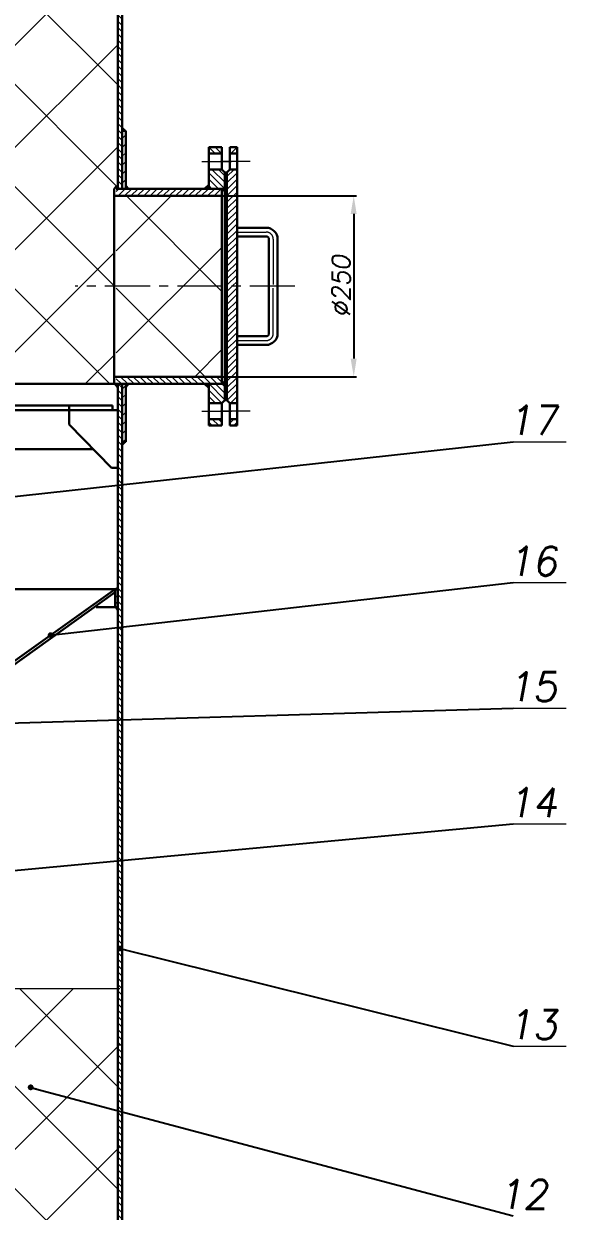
# Model space of a CAD drawing. Header units: inches. Extents: x -9 to 5931, y 0 to 8400.
# Drawn here: x 2019 to 2769, y 3223 to 4865 of the extents above; entities that cross this region are included whole.
import ezdxf

# ---------------------------------------------------------------- set-up
doc = ezdxf.new("R2010")
doc.units = ezdxf.units.IN
doc.header["$LTSCALE"] = 50
doc.header["$MEASUREMENT"] = 0
doc.linetypes.add('CENTER', pattern=[2, 1.25, -0.25, 0.25, -0.25])
for name, color, linetype, lineweight in [('Dam', 2, 'Continuous', 30), ('kthuoc', 3, 'Continuous', 13), ('manh', 4, 'Continuous', 13), ('Tam', 1, 'CENTER', 13)]:
    doc.layers.add(name, color=color, linetype=linetype, lineweight=lineweight)
doc.styles.add('chu2.5', font='txt.shx', dxfattribs={"oblique": 10, "height": 25})
doc.dimstyles.new('kichthuoc2.5', dxfattribs={"dimtxt": 25, "dimasz": 25, "dimexe": 4, "dimexo": 0, "dimgap": 5, "dimtad": 1, "dimtoh": 1, "dimdec": 0, "dimzin": 0, "dimdsep": 46, "dimtxsty": 'chu2.5', "dimcen": 5, "dimclrd": 256, "dimclre": 256, "dimclrt": 256, "dimadec": 0, "dimazin": 0, "dimtfac": 1, "dimtdec": 0, "dimtmove": 0, "dimatfit": 0, "dimfxl": 0, "dimtolj": 1, "dimtzin": 0, "dimarcsym": 0})
pattern_1 = [(45, (22698.5065, 909.528), (-6.1871843, 6.1871843), [])]
pattern_2 = [(135, (18460.944, 909.528), (-4.4194174, -4.4194174), [])]
pattern_3 = [(45, (18460.944, 909.528), (-4.4194174, 4.4194174), [])]
pattern_4 = [(135, (0, 594.694), (-4.419417, -4.419417), [])]

# ---------------------------------------------------------------- blocks, each defined once
blk = doc.blocks.new('*D20')
at = {"layer": 'DEFPOINTS', "color": 0}
for p in [(2168.6, 4627.1), (2155.1, 4377.1), (2475.3, 4377.1)]:
    blk.add_point(p, dxfattribs=at)
at = {"layer": 'manh', "lineweight": -2}
for p, q in [((2168.6, 4627.1), (2479.3, 4627.1)), ((2475.3, 4602.1), (2475.3, 4402.1)), ((2155.1, 4377.1), (2479.3, 4377.1))]:
    blk.add_line(p, q, dxfattribs=at)
at = {"layer": 'manh'}
for points in [[(2471.1, 4602.1), (2479.4, 4602.1), (2475.3, 4627.1)], [(2471.1, 4402.1), (2479.4, 4402.1), (2475.3, 4377.1)]]:
    blk.add_solid(points, dxfattribs=at)
at = {"layer": 'manh', "insert": (2457.8, 4502.1), "char_height": 25, "attachment_point": 5, "rotation": 90, "style": 'chu2.5'}
blk.add_mtext('\\A1;%%c250', dxfattribs=at)

msp = doc.modelspace()

# ---------------------------------------------------------------- hatches: boundary and pattern name
at = {"layer": 'kthuoc'}
h = msp.add_hatch(dxfattribs=at)
h.set_pattern_fill('ANSI31', color=256, scale=50, angle=90, style=0)
h.paths.add_polyline_path([(2155.2, 5671.4), (2149.2, 5671.4), (2149.2, 4845.6), (2155.2, 4845.6), (2155.2, 4864.7)])
h = msp.add_hatch(dxfattribs=at)
h.set_pattern_fill('ANSI31', color=256, scale=50, angle=90, style=0)
edge = h.paths.add_edge_path()
edge.add_spline(control_points=[(2155.2, 4843.8), (2153.2, 4843.1), (2151.2, 4842.4), (2149.2, 4841.7)], knot_values=[1931.996866, 1931.996866, 1931.996866, 1931.996866, 1936.571638, 1936.571638, 1936.571638, 1936.571638], degree=3, periodic=0)
edge.add_line((2149.2, 4841.7), (2149.2, 4762.4))
edge.add_line((2149.2, 4762.4), (2155.2, 4762.4))
edge.add_line((2155.2, 4762.4), (2155.2, 4843.8))
h = msp.add_hatch(dxfattribs=at)
h.set_pattern_fill('ANSI31', color=256, scale=50, angle=90, style=0)
h.paths.add_polyline_path([(2149.2, 4637.1), (2155.2, 4637.1), (2155.2, 4767.7), (2149.2, 4767.7)])
for points in [[(2155.2, 4722.3), (2160.2, 4717.1), (2155.2, 4717.1)], [(2148.2, 4641.2), (2148.2, 4637.1), (2144.2, 4637.1)], [(2160.2, 4641.2), (2164.2, 4637.1), (2160.2, 4637.1)], [(2275.2, 4643.1), (2269.2, 4637.1), (2275.2, 4637.1)], [(2297.2, 4637.1), (2293.2, 4637.1), (2293.2, 4633.1)], [(2297.2, 4367.1), (2293.2, 4367.1), (2293.2, 4371.1)], [(2149.1, 4362.9), (2149.1, 4367.1), (2145.1, 4367.1)], [(2160.2, 4362.9), (2164.2, 4367.1), (2160.2, 4367.1)], [(2160.2, 4362.9), (2164.2, 4367.1), (2160.2, 4367.1)], [(2275.2, 4361.1), (2269.2, 4367.1), (2275.2, 4367.1)], [(2155.2, 4281.8), (2160.2, 4287.1), (2155.2, 4287.1)], [(2149.2, 4086.7), (2149.2, 4083.3), (2145.7, 4083.3)], [(2149.2, 4058.6), (2149.2, 4053.1), (2145.7, 4058.6)]]:
    msp.add_hatch(color=256, dxfattribs=at).paths.add_polyline_path(points)
h = msp.add_hatch(dxfattribs=at)
h.set_pattern_fill('ANSI31', color=256, scale=50, angle=90, style=0)
h.set_pattern_definition(pattern_2)
h.paths.add_polyline_path([(2293.2, 4694.6), (2275.2, 4694.6), (2275.2, 4685.6), (2293.2, 4685.6)])
h.paths.add_polyline_path([(2297.2, 4659.6), (2293.2, 4663.6), (2275.2, 4663.6), (2275.2, 4637.1), (2297.2, 4637.1)])
h = msp.add_hatch(dxfattribs=at)
h.set_pattern_fill('ANSI31', color=256, scale=50, style=0)
h.set_pattern_definition(pattern_3)
h.paths.add_polyline_path([(2304.2, 4694.6), (2304.2, 4685.6), (2314.2, 4685.6), (2314.2, 4694.6)])
h = msp.add_hatch(dxfattribs=at)
h.set_pattern_fill('ANSI31', color=256, scale=50, style=0)
h.set_pattern_definition(pattern_3)
h.paths.add_polyline_path([(2300.2, 4502.1), (2314.2, 4502.1), (2314.2, 4663.6), (2304.2, 4663.6), (2300.2, 4659.6)])
h = msp.add_hatch(dxfattribs=at)
h.set_pattern_fill('ANSI37', color=256, scale=15, style=0)
h.set_pattern_definition([(45, (0, 594.6938), (-1.3258252, 1.3258252), []), (135, (0, 594.6938), (-1.3258252, -1.3258252), [])])
h.paths.add_polyline_path([(2300.2, 4659.6), (2297.2, 4659.6), (2297.2, 4637.1), (2300.2, 4637.1)])
h = msp.add_hatch(dxfattribs=at)
h.set_pattern_fill('ANSI31', color=256, scale=50, style=0)
h.set_pattern_definition(pattern_3)
h.paths.add_polyline_path([(2147.2, 4637.1), (2147.2, 4627.1), (2293.2, 4627.1), (2293.2, 4637.1)])
h = msp.add_hatch(dxfattribs=at)
h.set_pattern_fill('ANSI31', color=256, scale=50, style=0)
h.set_pattern_definition(pattern_3)
h.paths.add_polyline_path([(2300.2, 4344.6), (2304.2, 4340.6), (2314.2, 4340.6), (2314.2, 4502.1), (2300.2, 4502.1)])
h = msp.add_hatch(dxfattribs=at)
h.set_pattern_fill('ANSI31', color=256, scale=50, style=0)
h.set_pattern_definition([(135, (2826.6445, -1873.7904), (4.4194174, 4.4194174), [])])
h.paths.add_polyline_path([(2147.2, 4377.1), (2147.2, 4367.1), (2293.2, 4367.1), (2293.2, 4377.1)])
h = msp.add_hatch(dxfattribs=at)
h.set_pattern_fill('ANSI31', color=256, scale=50, angle=90, style=0)
h.set_pattern_definition(pattern_4)
h.paths.add_polyline_path([(2155.2, 4367.1), (2149.2, 4367.1), (2149.2, 4159), (2155.2, 4159), (2155.2, 4179.6)])
h = msp.add_hatch(dxfattribs=at)
h.set_pattern_fill('ANSI31', color=256, scale=50, angle=90, style=0)
h.set_pattern_definition(pattern_2)
h.paths.add_polyline_path([(2293.2, 4318.6), (2275.2, 4318.6), (2275.2, 4309.6), (2293.2, 4309.6)])
h.paths.add_polyline_path([(2275.2, 4340.6), (2293.2, 4340.6), (2297.2, 4344.6), (2297.2, 4367.1), (2275.2, 4367.1)])
h = msp.add_hatch(dxfattribs=at)
h.set_pattern_fill('ANSI37', color=256, scale=15, style=0)
h.set_pattern_definition([(315, (8e-11, 8409.428), (-1.3258252, -1.3258252), []), (225, (8e-11, 8409.428), (-1.3258252, 1.3258252), [])])
h.paths.add_polyline_path([(2300.2, 4344.6), (2297.2, 4344.6), (2297.2, 4367.1), (2300.2, 4367.1)])
h = msp.add_hatch(dxfattribs=at)
h.set_pattern_fill('ANSI31', color=256, scale=50, style=0)
h.set_pattern_definition(pattern_3)
h.paths.add_polyline_path([(2314.2, 4309.6), (2314.2, 4318.6), (2304.2, 4318.6), (2304.2, 4309.6)])
h = msp.add_hatch(dxfattribs=at)
h.set_pattern_fill('ANSI31', color=256, scale=50, angle=90, style=0)
h.set_pattern_definition(pattern_4)
h.paths.add_polyline_path([(2155.2, 4159), (2149.2, 4159), (2149.2, 3919.3), (2155.2, 3919.3)])
h = msp.add_hatch(dxfattribs=at)
h.set_pattern_fill('ANSI31', color=256, scale=50, style=0)
h.set_pattern_definition([(135, (-15159.453, 909.528), (4.4194174, 4.4194174), [])])
h.paths.add_polyline_path([(2145.7, 4083.3), (2149.2, 4083.3), (2149.2, 4058.6), (2145.7, 4058.6)])
h = msp.add_hatch(dxfattribs=at)
h.set_pattern_fill('ANSI31', color=256, scale=50, angle=90, style=0)
h.set_pattern_definition(pattern_4)
h.paths.add_polyline_path([(2155.2, 3919.3), (2149.2, 3919.3), (2149.2, 3679.7), (2155.2, 3679.7)])
h = msp.add_hatch(dxfattribs=at)
h.set_pattern_fill('ANSI31', color=256, scale=50, angle=90, style=0)
h.set_pattern_definition(pattern_4)
h.paths.add_polyline_path([(2155.2, 3679.7), (2149.2, 3679.7), (2149.2, 3440.1), (2155.2, 3440.1)])
h = msp.add_hatch(dxfattribs=at)
h.set_pattern_fill('ANSI31', color=256, scale=50, angle=90, style=0)
h.set_pattern_definition(pattern_4)
h.paths.add_polyline_path([(2155.2, 3440.1), (2149.2, 3440.1), (2149.2, 3200.5), (2155.2, 3200.5)])
at = {"layer": 'manh'}
h = msp.add_hatch(dxfattribs=at)
h.set_pattern_fill('ANSI37', color=256, scale=800, style=0)
h.paths.add_polyline_path([(2149.2, 5671.4), (1652.2, 5671.4), (1652.2, 4367.1), (2144.2, 4367.1), (2144.2, 4502.1), (2144.2, 4637.1), (2149.2, 4642.2)])
h.paths.add_polyline_path([(1155.2, 4400.1, -0.379271), (1283.6, 4367.1), (1652.2, 4367.1), (1652.2, 5671.4), (1155.2, 5671.4)])
h = msp.add_hatch(dxfattribs=at)
h.set_pattern_fill('ANSI31', color=256, scale=70, style=0)
h.set_pattern_definition(pattern_1)
h.paths.add_polyline_path([(2155.2, 4637.1), (2160.2, 4637.1), (2160.2, 4717.1), (2155.2, 4717.1)])
h = msp.add_hatch(dxfattribs=at)
h.set_pattern_fill('ANSI37', color=256, scale=800, style=0)
h.paths.add_polyline_path([(2293.2, 4627.1), (2147.2, 4627.1), (2147.2, 4502.1), (2293.2, 4502.1)])
h.paths.add_polyline_path([(2293.2, 4502.1), (2147.2, 4502.1), (2147.2, 4377.1), (2293.2, 4377.1)])
h = msp.add_hatch(dxfattribs=at)
h.set_pattern_fill('ANSI31', color=256, scale=70, style=0)
h.set_pattern_definition(pattern_1)
h.paths.add_polyline_path([(2160.2, 4367.1), (2155.2, 4367.1), (2155.2, 4287.1), (2160.2, 4287.1)])
h = msp.add_hatch(dxfattribs=at)
h.set_pattern_fill('ANSI37', color=256, scale=800, style=0)
h.set_pattern_definition([(45, (0, 594.69), (-70.7107, 70.7107), []), (135, (0, 594.69), (-70.7107, -70.7107), [])])
h.paths.add_polyline_path([(1652.2, 3531.1), (1432.3, 3531.1), (1157.2, 3531.1), (1157.2, 3521.1), (1152.2, 3521.1), (1152.2, 2939), (1652.2, 2939)])
h.paths.add_polyline_path([(2152.2, 3531.1), (1652.2, 3531.1), (1652.2, 2939), (2152.2, 2939)])

# ---------------------------------------------------------------- linework, layer by layer
at = {"layer": 'Dam'}
for p, q in [((2149.2, 5671.4), (2149.2, 4637.1)), ((2155.2, 5671.4), (2155.2, 4843.8)), ((2155.2, 4864.7), (2155.2, 4637.1)), ((2155.2, 4849.6), (2155.2, 4637.1)), ((2155.2, 4697.5), (2155.2, 4747.5)), ((2155.2, 4717.1), (2160.2, 4717.1)), ((2160.2, 4717.1), (2160.2, 4637.1)), ((2275.2, 4694.6), (2275.2, 4637.1)), ((2275.2, 4694.6), (2293.2, 4694.6)), ((2275.2, 4685.6), (2293.2, 4685.6)), ((2293.2, 4694.6), (2293.2, 4663.6)), ((2314.2, 4694.6), (2304.2, 4694.6)), ((2304.2, 4694.6), (2304.2, 4663.6)), ((2314.2, 4685.6), (2304.2, 4685.6)), ((2314.2, 4694.6), (2314.2, 4502.1)), ((2275.2, 4663.6), (2293.2, 4663.6)), ((2293.2, 4663.6), (2297.2, 4659.6)), ((2304.2, 4663.6), (2300.2, 4659.6)), ((2314.2, 4663.6), (2304.2, 4663.6)), ((2297.2, 4659.6), (2297.2, 4502.1)), ((2297.2, 4659.6), (2297.2, 4502.1)), ((2297.2, 4659.6), (2300.2, 4659.6)), ((2300.2, 4659.6), (2300.2, 4502.1)), ((2300.2, 4659.6), (2300.2, 4502.1)), ((2144.2, 4637.1), (2148.2, 4641.2)), ((2144.2, 4637.1), (2144.2, 4502.1)), ((2147.2, 4637.1), (2297.2, 4637.1)), ((2164.2, 4637.1), (2160.2, 4641.2)), ((2275.2, 4642.3), (2269.2, 4637.1)), ((2293.2, 4637.1), (2293.2, 4502.1)), ((2297.2, 4637.1), (2293.2, 4633.1)), ((2144.2, 4627.1), (2293.2, 4627.1)), ((2314.2, 4583.1), (2354.2, 4583.1)), ((2314.2, 4571.1), (2354.2, 4571.1)), ((2358.2, 4567.1), (2358.2, 4502.1)), ((2370.2, 4567.1), (2370.2, 4502.1)), ((2144.2, 4367.1), (2144.2, 4502.1)), ((2293.2, 4367.1), (2293.2, 4502.1)), ((2297.2, 4344.6), (2297.2, 4502.1)), ((2300.2, 4344.6), (2300.2, 4502.1)), ((2314.2, 4309.6), (2314.2, 4502.1)), ((2358.2, 4437.1), (2358.2, 4502.1)), ((2370.2, 4437.1), (2370.2, 4502.1)), ((2314.2, 4433.1), (2354.2, 4433.1)), ((2314.2, 4421.1), (2354.2, 4421.1)), ((2144.2, 4377.1), (2293.2, 4377.1)), ((2297.2, 4367.1), (2293.2, 4371.1)), ((1652.2, 4367.1), (2152.2, 4367.1)), ((2145.1, 4367.1), (2149.1, 4362.9)), ((2147.2, 4367.1), (2297.2, 4367.1)), ((2149.2, 4367.1), (2149.2, 2939)), ((2155.2, 4367.1), (2155.2, 4179.6)), ((2160.2, 4287.1), (2160.2, 4367.1)), ((2164.2, 4367.1), (2160.2, 4362.9)), ((2164.2, 4367.1), (2160.2, 4362.9)), ((2275.2, 4361.8), (2269.2, 4367.1)), ((2275.2, 4309.6), (2275.2, 4367.1)), ((1652.2, 4337.1), (2142.2, 4337.1)), ((2082.2, 4337.1), (2082.2, 4311.2)), ((2142.2, 4337.1), (2142.2, 4331.1)), ((2142.2, 4337.1), (2142.2, 4331.1)), ((2275.2, 4340.6), (2293.2, 4340.6)), ((2293.2, 4340.6), (2297.2, 4344.6)), ((2293.2, 4309.6), (2293.2, 4340.6)), ((2297.2, 4344.6), (2300.2, 4344.6)), ((2304.2, 4340.6), (2300.2, 4344.6)), ((2304.2, 4309.6), (2304.2, 4340.6)), ((2314.2, 4340.6), (2304.2, 4340.6)), ((1652.2, 4331.1), (2149.2, 4331.1)), ((2275.2, 4318.6), (2293.2, 4318.6)), ((2314.2, 4318.6), (2304.2, 4318.6)), ((2140.6, 4251.1), (2082.2, 4311.2)), ((2275.2, 4309.6), (2293.2, 4309.6)), ((2314.2, 4309.6), (2304.2, 4309.6)), ((2155.2, 4287.1), (2160.2, 4287.1)), ((1652.2, 4277.1), (2115.4, 4277.1)), ((2140.6, 4251.1), (2149.2, 4251.1)), ((2140.6, 4251.1), (2149.2, 4251.1)), ((2155.2, 4179.6), (2155.2, 2939)), ((1752.2, 4083.3), (2145.7, 4083.3)), ((1948.4, 3942.9), (2145.7, 4083.3)), ((1955.2, 3942.9), (2145.7, 4079.4)), ((2145.7, 4083.3), (2145.7, 4058.6)), ((2145.7, 4083.3), (2149.2, 4083.3)), ((2149.2, 4058.6), (2119.3, 4058.6))]:
    msp.add_line(p, q, dxfattribs=at)
for centre, radius, start, end in [((2354.2, 4567.1), 16, 360, 90), ((2354.2, 4567.1), 4, 360, 90), ((2354.2, 4437.1), 16, 270, 0), ((2354.2, 4437.1), 4, 270, 0)]:
    msp.add_arc(centre, radius, start, end, dxfattribs=at)
at = {"layer": 'kthuoc'}
for p, q in [((2160.2, 4717.1), (2155.2, 4722.3)), ((2297.2, 4637.1), (2300.2, 4637.1)), ((2160.2, 4287.1), (2155.2, 4281.8)), ((2695.4, 4287.3), (2769, 4287.3)), ((2695.4, 4092.4), (2769, 4092.4)), ((2145.7, 4083.3), (2149.2, 4086.7)), ((2145.7, 4058.6), (2149.2, 4053.1)), ((2695.4, 3919), (2769, 3919)), ((2695.4, 3758.7), (2769, 3758.7)), ((2695.4, 3451.7), (2769, 3451.7))]:
    msp.add_line(p, q, dxfattribs=at)
at = {"layer": 'manh'}
msp.add_line((1157.2, 3531.1), (2152.2, 3531.1), dxfattribs=at)
at = {"layer": 'Tam'}
for p, q in [((2265.5, 4674.6), (2306.2, 4674.6)), ((2266.5, 4674.6), (2302.3, 4674.6)), ((2332, 4674.6), (2291.3, 4674.6)), ((2331, 4674.6), (2295.2, 4674.6)), ((2314.2, 4577.1), (2354.2, 4577.1)), ((2364.2, 4567.1), (2364.2, 4502.1)), ((2394.1, 4502.1), (2090.3, 4502.1)), ((2364.2, 4437.1), (2364.2, 4502.1)), ((2314.2, 4427.1), (2354.2, 4427.1)), ((2265.5, 4329.6), (2306.2, 4329.6)), ((2266.5, 4329.6), (2302.3, 4329.6)), ((2332, 4329.6), (2291.3, 4329.6)), ((2331, 4329.6), (2295.2, 4329.6))]:
    msp.add_line(p, q, dxfattribs=at)
for centre, start, end in [((2354.2, 4567.1), 360, 90), ((2354.2, 4437.1), 270, 0)]:
    msp.add_arc(centre, 10, start, end, dxfattribs=at)

# ---------------------------------------------------------------- texts
at = {"layer": 'manh', "char_height": 40, "attachment_point": 9, "style": 'chu2.5'}
for s, insert in [('17', (2756.5, 4296.9)), ('16', (2756.5, 4102)), ('15', (2756.5, 3928.6)), ('14', (2756.5, 3768.3)), ('13', (2756.5, 3461.3)), ('12', (2743.6, 3226.5))]:
    msp.add_mtext(s, dxfattribs=dict(at, insert=insert))

# ---------------------------------------------------------------- dimensions: what is measured, and where the dimension line sits
at = {"layer": 'manh'}
dim = msp.add_linear_dim(base=(2475.3, 4377.1), p1=(2168.6, 4627.1), p2=(2155.1, 4377.1), angle=90, text='%%c<>', dimstyle='kichthuoc2.5', dxfattribs=at)
dim.commit()
dim.dimension.update_dxf_attribs({"geometry": '*D20', "text_midpoint": (2457.8, 4502.1)})

# ---------------------------------------------------------------- leaders
at = {"layer": 'kthuoc'}
for points in [[(1498.3, 4155.6), (2695.4, 4287.3)], [(2056.5, 4019.8), (2695.4, 4092.4)], [(1955.2, 3897.1), (2695.4, 3919)], [(1059.8, 3606.3), (2695.4, 3758.7)], [(2152.2, 3586.7), (2695.4, 3451.7)], [(2028.9, 3394.6), (2695.4, 3216.9)]]:
    msp.add_leader(points, dimstyle='kichthuoc2.5', override={"dimasz": 8, "dimtad": 0, "dimldrblk": 'Dot'}, dxfattribs=at)

doc.saveas('drawing.dxf')
